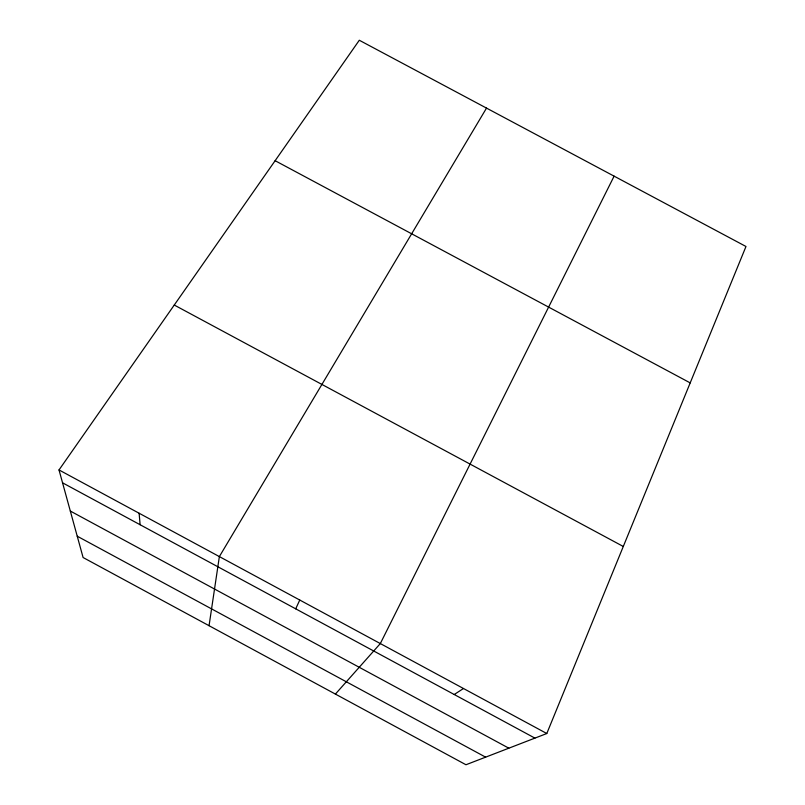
<?xml version="1.0" encoding="UTF-8"?>
<svg xmlns="http://www.w3.org/2000/svg" width="805" height="805" viewBox="0 0 805 805"><rect width="100%" height="100%" fill="white"/><g stroke="black" fill="none" stroke-linecap="round" stroke-linejoin="round"><path stroke-width="1.21" d="M209.059 625.706L219.363 556.597L486.522 108.101M546.796 733.526L745.983 246.491L359.302 40.25L59.017 469.949L83.096 557.523L465.964 764.75L546.796 733.526L59.017 469.949M295.707 608.832L299.762 600.037M614.114 176.154L380.322 643.567L335.403 694.081M454.231 694.514L463.479 688.506M275.129 160.708L690.197 382.898M174.262 305.045L623.291 546.474M62.559 482.819L534.902 738.115M70.317 511.044L508.841 748.187M77.23 536.2L485.626 757.153M139.114 513.228L140.13 524.749"/></g></svg>
